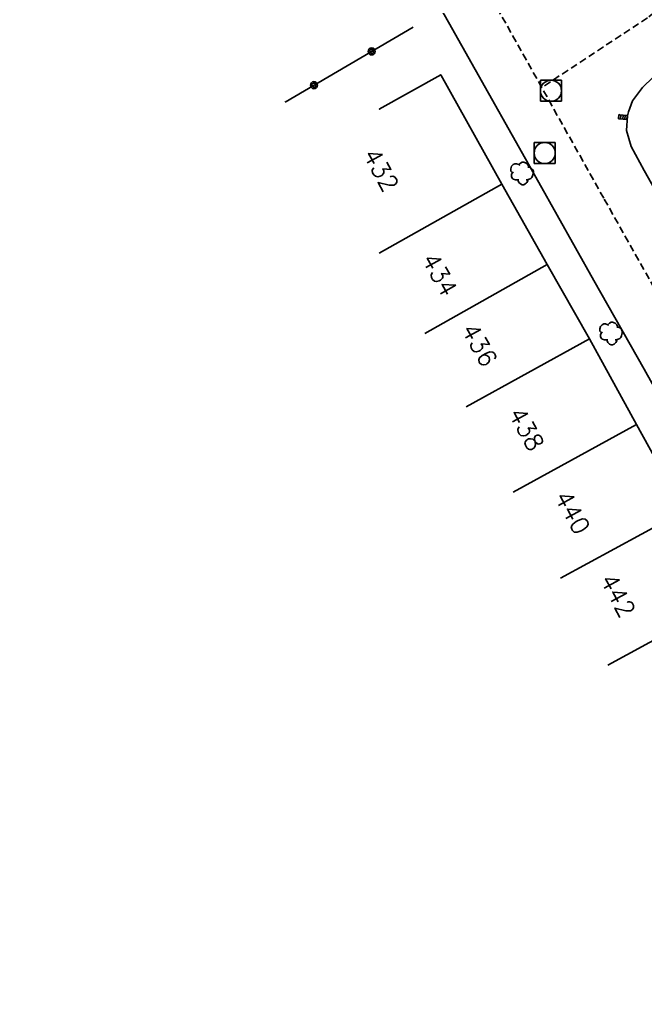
# Model space of a CAD drawing. Header units: millimetres. Extents: x 137000 to 138000, y 128000 to 129000.
# Drawn here: x 137632 to 137676.5, y 128850.9 to 128920.2 of the extents above; entities that cross this region are included whole.
import ezdxf
from ezdxf.enums import TextEntityAlignment as Align

# ---------------------------------------------------------------- set-up
doc = ezdxf.new("R2010")
doc.units = ezdxf.units.MM
doc.linetypes.add('DASHED', pattern=[0.75, 0.5, -0.25])
doc.layers.get('0').update_dxf_attribs({"linetype": 'CONTINUOUS'})
for name, color, linetype in [('w0001', 6, 'DASHED'), ('w0008', 7, 'CONTINUOUS'), ('w0100', 7, 'CONTINUOUS'), ('w0300', 7, 'CONTINUOUS'), ('w0322', 7, 'CONTINUOUS'), ('w0400', 7, 'CONTINUOUS'), ('w0420', 7, 'CONTINUOUS'), ('w0991', 7, 'CONTINUOUS'), ('W1102', 7, 'CONTINUOUS')]:
    doc.layers.add(name, color=color, linetype=linetype)
doc.styles.get("Standard").update_dxf_attribs({"font": 'romans.shx', "width": 0.85})

# ---------------------------------------------------------------- blocks, each defined once
blk = doc.blocks.new('t322o')
at = {"color": 0, "linetype": 'Continuous'}
for radius in [0.25, 0.15]:
    blk.add_circle((0, 0), radius, dxfattribs=at)
blk = doc.blocks.new('T300')
for p, q in [((-0.286, 0.629), (-0.171, 0.743)), ((-0.171, 0.743), (-0.057, 0.8)), ((-0.057, 0.8), (0.057, 0.8)), ((0.057, 0.8), (0.229, 0.743)), ((0.229, 0.743), (0.343, 0.629)), ((-0.8, 0.514), (-0.857, 0.343)), ((-0.857, 0.343), (-0.857, 0.171)), ((-0.857, 0.171), (-0.743, 0.057)), ((-0.686, 0.629), (-0.8, 0.514)), ((-0.8, -0.057), (-0.743, 0.057)), ((-0.743, 0.057), (-0.686, 0.114)), ((-0.571, 0.686), (-0.686, 0.629)), ((-0.457, 0.686), (-0.571, 0.686)), ((-0.286, 0.629), (-0.457, 0.686)), ((-0.229, 0.571), (-0.286, 0.629)), ((0.343, 0.629), (0.4, 0.514)), ((0.457, 0.457), (0.343, 0.457)), ((0.4, 0.514), (0.4, 0.457)), ((0.571, 0.4), (0.457, 0.457)), ((0.571, 0.4), (0.686, 0.286)), ((0.686, 0.286), (0.743, 0.171)), ((0.743, 0.057), (0.686, -0.171)), ((0.743, 0.171), (0.743, 0.057)), ((-0.8, -0.171), (-0.8, -0.057)), ((-0.8, -0.229), (-0.8, -0.171)), ((-0.743, -0.343), (-0.8, -0.229)), ((-0.686, -0.4), (-0.743, -0.343)), ((-0.514, -0.457), (-0.686, -0.4)), ((-0.4, -0.457), (-0.514, -0.457)), ((-0.4, -0.457), (-0.343, -0.457)), ((-0.343, -0.457), (-0.343, -0.4)), ((-0.343, -0.514), (-0.343, -0.457)), ((-0.286, -0.629), (-0.343, -0.514)), ((-0.171, -0.743), (-0.286, -0.629)), ((0.229, -0.686), (0.171, -0.743)), ((0.286, -0.457), (0.229, -0.457)), ((0.286, -0.629), (0.229, -0.686)), ((0.457, -0.4), (0.286, -0.457)), ((0.343, -0.514), (0.286, -0.629)), ((0.343, -0.514), (0.343, -0.457)), ((0.571, -0.343), (0.457, -0.4)), ((0.629, -0.286), (0.571, -0.343)), ((0.686, -0.171), (0.629, -0.286)), ((-0.057, -0.8), (-0.171, -0.743)), ((0.057, -0.8), (-0.057, -0.8)), ((0.171, -0.743), (0.057, -0.8))]:
    blk.add_line(p, q)
blk = doc.blocks.new('T420')
for p, q in [((0.75, 0.75), (-0.75, 0.75)), ((-0.75, 0.75), (-0.75, -0.75)), ((0.75, 0.75), (0.75, -0.75)), ((0.75, -0.75), (-0.75, -0.75))]:
    blk.add_line(p, q)
blk.add_ellipse((0, 0), major_axis=(-0.53, 0.53), ratio=1, start_param=3.926991, end_param=10.210176)
blk = doc.blocks.new('T400')
for p, q in [((-0.15, 0.3), (0.15, 0.3)), ((-0.15, -0.25), (-0.15, 0.3)), ((-0.15, 0.15), (0.15, 0.15)), ((-0.15, 0), (0.15, 0)), ((0.15, 0.3), (0.15, -0.25)), ((-0.15, -0.15), (0.15, -0.15)), ((-0.15, -0.25), (-0.15, -0.3)), ((-0.15, -0.3), (0.15, -0.3)), ((0.15, -0.3), (0.15, -0.25))]:
    blk.add_line(p, q)

msp = doc.modelspace()

# ---------------------------------------------------------------- linework, layer by layer
at = {"layer": 'w0001'}
for points in [[(137725.426, 128627.774), (137717.741, 128645.886), (137715.569, 128653.316), (137713.772, 128662.308), (137712.585, 128671.123), (137711.986, 128678.76), (137711.806, 128686.96), (137712.108, 128694.349), (137712.682, 128700.695), (137715.302, 128716.645), (137718.896, 128734.03), (137723.69, 128756.962), (137728.799, 128781.46), (137730.196, 128788.892), (137730.614, 128795.363), (137729.586, 128803.5), (137727.472, 128810.482), (137723.424, 128818.8), (137717.916, 128828.598), (137673.524, 128907.549), (137664.719, 128923.278), (137635.071, 128975.918)], [(137727.659, 128960.47), (137721.062, 128955.848), (137676.628, 128920.366), (137669.122, 128915.414)]]:
    msp.add_lwpolyline(points, dxfattribs=at)
at = {"layer": 'w0008'}
for points in [[(137632.03, 128974.178), (137646.121, 128949.151), (137646.464, 128948.549), (137652.499, 128937.827), (137668.922, 128908.66), (137672.817, 128901.691), (137676.395, 128895.39), (137679.673, 128889.534), (137679.862, 128889.206), (137682.217, 128885.036), (137685.488, 128879.188), (137688.859, 128873.222), (137709.29, 128836.857)], [(137702.132, 128863.794), (137676.398, 128909.529), (137675.468, 128911.228), (137675.149, 128912.353), (137675.199, 128913.393), (137675.277, 128913.697), (137675.562, 128914.48), (137676.268, 128915.422), (137677.027, 128916.14)]]:
    msp.add_lwpolyline(points, dxfattribs=at)
at = {"layer": 'w0100'}
msp.add_lwpolyline([(137679.232, 128885.328), (137675.851, 128891.473), (137672.501, 128897.543), (137669.514, 128902.836), (137666.292, 128908.558), (137661.945, 128916.32), (137657.582, 128913.877), (137657.582, 128913.877), (137657.582, 128913.877), (137657.582, 128913.877), (137657.582, 128913.877), (137657.582, 128913.877), (137657.582, 128913.877), (137657.582, 128913.877), (137657.582, 128913.877), (137657.582, 128913.877), (137657.582, 128913.877), (137657.582, 128913.877), (137657.582, 128913.877), (137657.582, 128913.877), (137657.582, 128913.877), (137657.582, 128913.877), (137657.582, 128913.877), (137657.582, 128913.877), (137657.582, 128913.877), (137657.582, 128913.877), (137657.582, 128913.877), (137657.582, 128913.877), (137657.582, 128913.877), (137657.582, 128913.877), (137657.582, 128913.877), (137657.582, 128913.877), (137657.582, 128913.877), (137657.582, 128913.877), (137657.582, 128913.877), (137657.582, 128913.877), (137657.582, 128913.877), (137657.582, 128913.877), (137657.582, 128913.877), (137657.582, 128913.877), (137657.582, 128913.877), (137657.582, 128913.877), (137657.582, 128913.877), (137657.582, 128913.877), (137657.582, 128913.877), (137657.582, 128913.877), (137657.582, 128913.877), (137657.582, 128913.877), (137657.582, 128913.877), (137657.582, 128913.877), (137657.582, 128913.877), (137657.582, 128913.877), (137657.582, 128913.877), (137657.582, 128913.877), (137657.582, 128913.877), (137657.582, 128913.877), (137657.582, 128913.877), (137657.582, 128913.877), (137657.582, 128913.877), (137657.582, 128913.877), (137657.582, 128913.877), (137657.582, 128913.877), (137657.582, 128913.877), (137657.582, 128913.877), (137657.582, 128913.877), (137657.582, 128913.877), (137657.582, 128913.877), (137657.582, 128913.877), (137657.582, 128913.877), (137657.582, 128913.877), (137657.582, 128913.877), (137657.582, 128913.877), (137657.582, 128913.877), (137657.582, 128913.877), (137657.582, 128913.877), (137657.582, 128913.877), (137657.582, 128913.877), (137657.582, 128913.877), (137657.582, 128913.877), (137657.582, 128913.877), (137657.582, 128913.877), (137657.582, 128913.877), (137657.582, 128913.877), (137657.582, 128913.877), (137657.582, 128913.877), (137657.582, 128913.877), (137657.582, 128913.877), (137657.582, 128913.877), (137657.582, 128913.877), (137657.582, 128913.877), (137657.582, 128913.877), (137657.582, 128913.877), (137657.582, 128913.877), (137657.582, 128913.877), (137657.582, 128913.877), (137657.582, 128913.877), (137657.582, 128913.877), (137657.582, 128913.877), (137657.582, 128913.877), (137657.582, 128913.877), (137657.582, 128913.877), (137657.582, 128913.877), (137657.582, 128913.877), (137657.582, 128913.877), (137657.582, 128913.877), (137657.582, 128913.877), (137657.582, 128913.877), (137657.582, 128913.877), (137657.582, 128913.877), (137657.582, 128913.877), (137657.582, 128913.877), (137657.582, 128913.877), (137657.582, 128913.877), (137657.582, 128913.877), (137657.582, 128913.877)], dxfattribs=at)
at = {"layer": 'w0322'}
for points in [[(137650.888, 128914.385), (137650.888, 128914.385), (137650.888, 128914.385), (137650.888, 128914.385), (137650.888, 128914.385), (137650.888, 128914.385), (137650.888, 128914.385), (137650.888, 128914.385), (137650.888, 128914.385), (137650.888, 128914.385), (137650.888, 128914.385), (137650.888, 128914.385), (137650.888, 128914.385), (137650.888, 128914.385), (137650.888, 128914.385), (137650.888, 128914.385), (137650.888, 128914.385), (137650.888, 128914.385), (137650.888, 128914.385), (137659.977, 128919.695)], [(137650.888, 128914.385), (137650.888, 128914.385), (137650.888, 128914.385), (137650.888, 128914.385), (137650.888, 128914.385), (137650.888, 128914.385), (137650.888, 128914.385), (137650.888, 128914.385), (137650.888, 128914.385), (137650.888, 128914.385), (137650.888, 128914.385), (137650.888, 128914.385), (137650.888, 128914.385), (137650.888, 128914.385), (137650.888, 128914.385), (137650.888, 128914.385), (137650.888, 128914.385), (137650.888, 128914.385), (137650.888, 128914.385), (137650.888, 128914.385), (137650.888, 128914.385), (137650.888, 128914.385), (137650.888, 128914.385), (137650.888, 128914.385), (137650.888, 128914.385), (137650.888, 128914.385), (137650.888, 128914.385), (137650.888, 128914.385), (137650.888, 128914.385), (137650.888, 128914.385), (137650.888, 128914.385), (137650.888, 128914.385), (137650.888, 128914.385), (137650.888, 128914.385), (137650.888, 128914.385), (137650.888, 128914.385), (137650.888, 128914.385), (137650.888, 128914.385), (137650.888, 128914.385), (137650.888, 128914.385), (137650.888, 128914.385), (137650.888, 128914.385), (137650.888, 128914.385), (137650.888, 128914.385), (137650.888, 128914.385), (137650.888, 128914.385), (137650.888, 128914.385), (137650.888, 128914.385), (137650.888, 128914.385), (137650.888, 128914.385), (137650.888, 128914.385), (137650.888, 128914.385), (137650.888, 128914.385), (137650.888, 128914.385), (137650.888, 128914.385), (137650.888, 128914.385), (137650.888, 128914.385), (137650.888, 128914.385), (137650.888, 128914.385), (137650.888, 128914.385), (137650.888, 128914.385), (137650.888, 128914.385), (137650.888, 128914.385), (137650.888, 128914.385), (137650.888, 128914.385), (137650.888, 128914.385), (137650.888, 128914.385), (137650.888, 128914.385), (137650.888, 128914.385), (137650.888, 128914.385), (137650.888, 128914.385), (137650.888, 128914.385), (137650.888, 128914.385), (137650.888, 128914.385), (137650.888, 128914.385), (137650.888, 128914.385), (137650.888, 128914.385), (137650.888, 128914.385), (137650.888, 128914.385), (137650.888, 128914.385), (137650.888, 128914.385), (137650.888, 128914.385), (137650.888, 128914.385), (137650.888, 128914.385), (137650.888, 128914.385), (137650.888, 128914.385), (137650.888, 128914.385), (137650.888, 128914.385), (137650.888, 128914.385), (137650.888, 128914.385), (137650.888, 128914.385), (137650.888, 128914.385), (137650.888, 128914.385), (137650.888, 128914.385), (137650.888, 128914.385), (137650.888, 128914.385), (137650.888, 128914.385), (137650.888, 128914.385), (137650.888, 128914.385), (137650.888, 128914.385), (137650.888, 128914.385)]]:
    msp.add_lwpolyline(points, dxfattribs=at)
at = {"layer": 'W1102'}
for p, q in [((137666.292, 128908.558), (137657.579, 128903.651)), ((137669.514, 128902.836), (137660.805, 128897.921)), ((137672.501, 128897.543), (137663.746, 128892.711)), ((137675.851, 128891.473), (137667.089, 128886.654)), ((137679.232, 128885.328), (137670.451, 128880.542)), ((137682.592, 128879.163), (137673.821, 128874.36))]:
    msp.add_line(p, q, dxfattribs=at)

# ---------------------------------------------------------------- block references
at = {"layer": 'w0300'}
for p in [(137667.781, 128909.304), (137674.099, 128897.928)]:
    msp.add_blockref('T300', p, dxfattribs=at)
at = {"layer": 'w0322', "rotation": 30.29436711259621}
for p in [(137657.04, 128917.979), (137652.939, 128915.583)]:
    msp.add_blockref('t322o', p, dxfattribs=at)
at = {"layer": 'w0400', "rotation": 265.0061700022176}
msp.add_blockref('T400', (137674.885, 128913.313), dxfattribs=at)
at = {"layer": 'w0420'}
for p in [(137669.774, 128915.186), (137669.33, 128910.76)]:
    msp.add_blockref('T420', p, dxfattribs=at)

# ---------------------------------------------------------------- texts
at = {"layer": 'w0991'}
for s, rotation, p in [('432', 299.25332, (137657.704, 128909.567)), ('434', 299.37863, (137661.88, 128902.126)), ('436', 299.4429, (137664.697, 128897.128)), ('438', 298.89963, (137668.036, 128891.148)), ('440', 298.81115, (137671.303, 128885.219)), ('442', 298.59286, (137674.531, 128879.327))]:
    msp.add_text(s, height=1.25, rotation=rotation, dxfattribs=at).set_placement(p, align=Align.MIDDLE)

doc.saveas('drawing.dxf')
